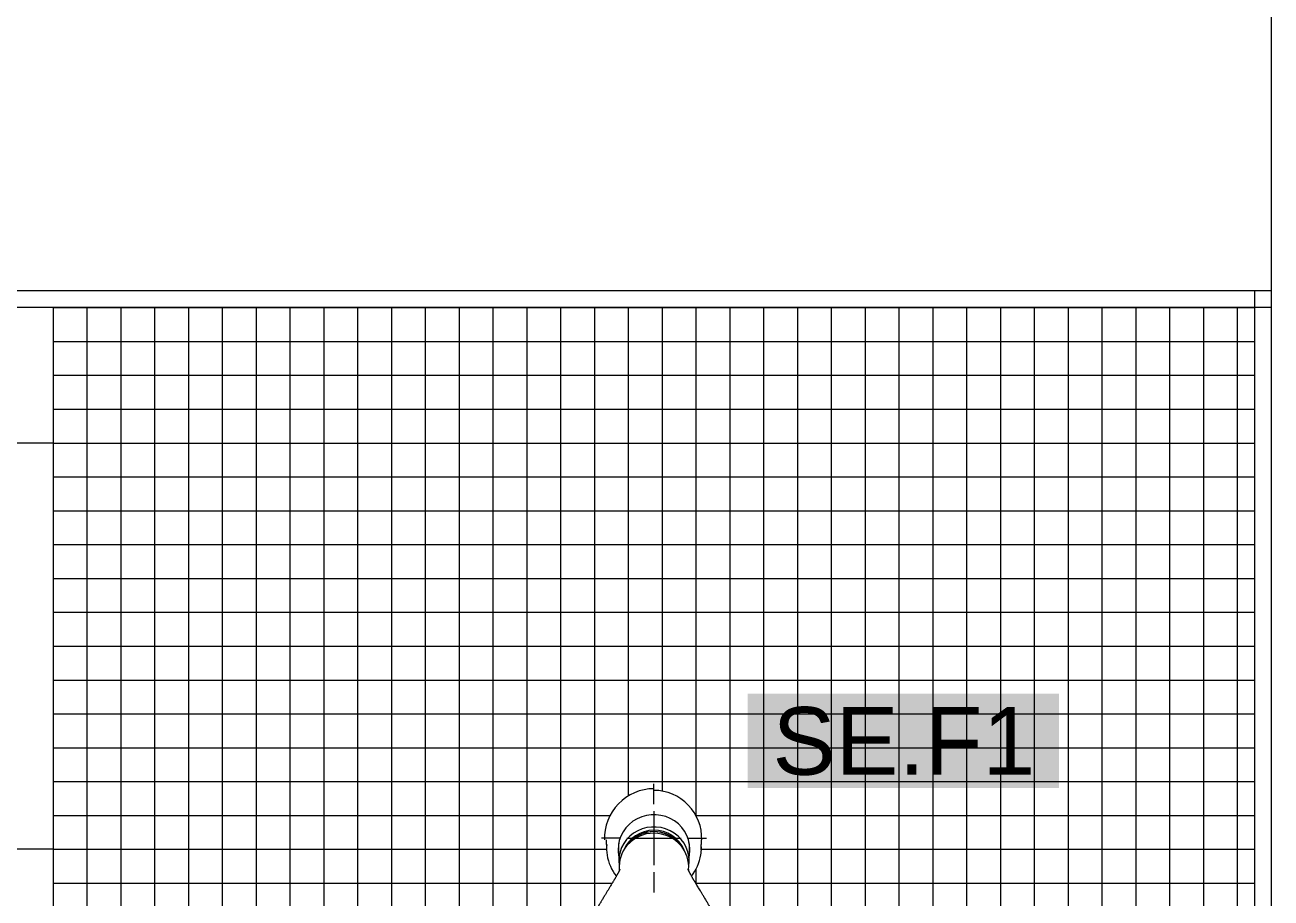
# Model space of a CAD drawing. Header units: millimetres. Extents: x -3207095 to 15275363, y 3702017 to 4798027.
# Drawn here: x 705480.1 to 705618.2, y 4470866.2 to 4470962.9 of the extents above; entities that cross this region are included whole.
import ezdxf
from ezdxf.enums import TextEntityAlignment as Align

# ---------------------------------------------------------------- set-up
doc = ezdxf.new("R2010")
doc.units = ezdxf.units.MM
doc.linetypes.add('DUZ', pattern=[500, 500])
doc.layers.get('0').update_dxf_attribs({"color": 1, "linetype": 'DUZ'})
for name, color, linetype in [('a_asmatavan', 200, 'Continuous'), ('a_duvar_alcipan', 2, 'Continuous'), ('a_seramik', 241, 'Continuous'), ('a_vitrifiye', 195, 'Continuous'), ('a_yazi', 105, 'Continuous')]:
    doc.layers.add(name, color=color, linetype=linetype)
doc.styles.add('KOD', font='arial.ttf')

# ---------------------------------------------------------------- blocks, each defined once
blk = doc.blocks.new('TEPEDUS')
for p, q in [((38604.47, -2109.25), (38604.47, -2094.23)), ((38604.47, -2114.25), (38604.47, -2154.25)), ((38579.47, -2134.25), (38565.69, -2134.25)), ((38569.21, -2135.53), (38569.46, -2142.83)), ((38584.47, -2134.25), (38624.47, -2134.25)), ((38602.97, -2129.42), (38602.97, -2129.41)), ((38605.97, -2129.42), (38605.97, -2129.41)), ((38629.47, -2134.25), (38643.24, -2134.25)), ((38639.47, -2142.83), (38639.72, -2135.53)), ((38578.16, -2142.88), (38578.46, -2151.88)), ((38630.47, -2151.88), (38630.77, -2142.88)), ((38604.47, -2159.25), (38604.47, -2174.27))]:
    blk.add_line(p, q)
for centre, radius, start, end in [((38604.33, -2156.61), 26.05, 89.70569, 139.66689), ((38604.47, -2153.37), 24, 39.42077, 140.80506), ((38604.59, -2156.62), 26.05, 40.34797, 90.28005), ((38603.9, -2155.65), 25.1, 140.7352, 183.83652), ((38605.04, -2155.65), 25.1, 356.16372, 39.28583), ((38604.04, -2140.97), 34.69, 189.50269, 217.95943), ((38604.9, -2140.98), 34.68, 322.05055, 350.79181)]:
    blk.add_arc(centre, radius, start, end)
for centre, major_axis, ratio, start_param, end_param in [((38604.47, -2134.25), (0, 36.52), 1, 0, 1.606939), ((38604.47, -2134.25), (0, 35.28), 1, 4.676246, 6.283185), ((38604.47, -2142.5), (26.5, 0), 0.965926, 0, 3.295146), ((38604.47, -2151.07), (26.02, 0), 0.965926, 0, 3.279301), ((38604.47, -2151.58), (24, 0), 0.965926, 0.387355, 2.767422), ((38604.47, -2151.58), (-23, 0), 0.965926, 3.855468, 5.581312), ((38604.47, -2141.73), (35.03, 0), 0.965926, 3.05973, 3.288254), ((38604.47, -2142.19), (26.5, 0), 0.965926, 3.147659, 3.291826), ((38604.47, -2142.05), (26.32, 0), 0.965926, 2.953763, 3.174168), ((38604.47, -2142.05), (26.32, 0), 0.965926, 0, 0.197718), ((38604.47, -2142.5), (26.5, 0), 0.965926, 6.129632, 6.283185), ((38604.47, -2142.19), (-26.5, 0), 0.965926, 2.991359, 3.135526), ((38604.47, -2142.05), (26.32, 0), 0.965926, 6.25061, 6.283185), ((38604.47, -2141.73), (35.03, 0), 0.965926, 6.141455, 6.283185), ((38604.47, -2141.73), (35.03, 0), 0.965926, 0, 0.081126), ((38604.47, -2151.07), (26.02, 0), 0.965926, 6.145923, 6.283185)]:
    blk.add_ellipse(centre, major_axis=major_axis, ratio=ratio, start_param=start_param, end_param=end_param)
for points, knots in [([(38579.31, -2157.04), (38579.31, -2157.04), (38579.3, -2157.06), (38579.26, -2157.17), (38579.19, -2157.36), (38579.07, -2157.64), (38578.93, -2157.98), (38578.77, -2158.32), (38578.63, -2158.61), (38578.49, -2158.89), (38578.34, -2159.2), (38578.15, -2159.57), (38577.92, -2160.01), (38577.65, -2160.52), (38577.35, -2161.09), (38577.01, -2161.69), (38576.65, -2162.34), (38576.27, -2163.01), (38575.9, -2163.65), (38575.57, -2164.21), (38575.3, -2164.68), (38575.04, -2165.13), (38574.75, -2165.61), (38574.4, -2166.2), (38573.8, -2167.21), (38572.97, -2168.58), (38571.93, -2170.3), (38570.85, -2172.06), (38569.91, -2173.6), (38569.16, -2174.84), (38568.61, -2175.75), (38568.04, -2176.69), (38567.39, -2177.76), (38566.7, -2178.91), (38566.06, -2179.98), (38565.53, -2180.87), (38565.03, -2181.73), (38564.44, -2182.74), (38563.69, -2184.03), (38563.01, -2185.21), (38562.45, -2186.2), (38562.03, -2186.94), (38561.59, -2187.72), (38561.08, -2188.65), (38560.46, -2189.78), (38559.82, -2190.97), (38559.43, -2191.7), (38559.25, -2192.05)], [0.3119821, 0.3119821, 0.3119821, 0.3119821, 0.3313144, 0.3515549, 0.3710015, 0.390461, 0.4115313, 0.426436, 0.4390611, 0.4489053, 0.4584427, 0.4700087, 0.483352, 0.4985946, 0.5143635, 0.530138, 0.5461989, 0.5622532, 0.5771995, 0.5896185, 0.599506, 0.6074576, 0.6169853, 0.6285071, 0.6420122, 0.67446, 0.7040448, 0.7320232, 0.7615171, 0.7756707, 0.7883158, 0.8015331, 0.8166394, 0.8338402, 0.8496294, 0.8604394, 0.8696945, 0.8834884, 0.9002874, 0.9195869, 0.928419, 0.9375861, 0.9470888, 0.9577533, 0.9715769, 0.9886459, 1, 1, 1, 1]), ([(38578.79, -2157.34), (38578.81, -2157.56), (38578.83, -2157.81), (38578.85, -2158.07), (38578.85, -2158.14)], [0, 0, 0, 0, 0.02504282, 0.0337325, 0.0337325, 0.0337325, 0.0337325]), ([(38649.68, -2192.05), (38649.5, -2191.7), (38649.11, -2190.97), (38648.47, -2189.78), (38647.85, -2188.65), (38647.34, -2187.72), (38646.9, -2186.94), (38646.48, -2186.2), (38645.94, -2185.24), (38645.29, -2184.11), (38644.57, -2182.87), (38644.03, -2181.95), (38643.62, -2181.26), (38643.3, -2180.71), (38642.91, -2180.06), (38642.36, -2179.13), (38641.7, -2178.02), (38641, -2176.86), (38640.38, -2175.85), (38639.8, -2174.89), (38639.1, -2173.74), (38638.3, -2172.43), (38637.43, -2171), (38636.6, -2169.64), (38635.77, -2168.26), (38635.09, -2167.13), (38634.59, -2166.29), (38634.27, -2165.77), (38634.01, -2165.33), (38633.79, -2164.95), (38633.58, -2164.59), (38633.33, -2164.16), (38633.01, -2163.62), (38632.65, -2162.98), (38632.27, -2162.33), (38631.9, -2161.66), (38631.54, -2161), (38631.2, -2160.38), (38630.91, -2159.82), (38630.68, -2159.37), (38630.49, -2159), (38630.33, -2158.67), (38630.18, -2158.35), (38630.02, -2158.01), (38629.88, -2157.69), (38629.77, -2157.44), (38629.7, -2157.25), (38629.65, -2157.11), (38629.62, -2157.05), (38629.62, -2157.04), (38629.62, -2157.04)], [0, 0, 0, 0, 0.0113424, 0.0284115, 0.042235, 0.0528996, 0.0624022, 0.0715694, 0.0804015, 0.0986128, 0.114668, 0.1280647, 0.1348381, 0.1419324, 0.1501111, 0.1611702, 0.1796812, 0.1960541, 0.2102854, 0.2235715, 0.2384721, 0.2622872, 0.2846406, 0.3074677, 0.3317937, 0.3579833, 0.3695694, 0.379729, 0.3884551, 0.3957421, 0.4026145, 0.4111804, 0.4235332, 0.4383159, 0.4540838, 0.469858, 0.4877831, 0.5057, 0.5223404, 0.5364358, 0.5479987, 0.5584003, 0.5719518, 0.5884637, 0.6066539, 0.6234583, 0.6400937, 0.6569337, 0.6747386, 0.6879203, 0.6879203, 0.6879203, 0.6879203]), ([(38630.08, -2158.14), (38630.09, -2158.07), (38630.11, -2157.81), (38630.13, -2157.56), (38630.14, -2157.34)], [0.96627698, 0.96627698, 0.96627698, 0.96627698, 0.97495878, 1, 1, 1, 1])]:
    blk.add_open_spline(points, degree=3, knots=knots)

msp = doc.modelspace()

# ---------------------------------------------------------------- hatches: boundary and pattern name
msp.add_hatch(color=255).paths.add_polyline_path([(705560.2, 4470878.4), (705594.7, 4470878.4), (705594.7, 4470888.87), (705560.2, 4470888.87)])

# ---------------------------------------------------------------- linework, layer by layer
at = {"layer": 'a_asmatavan'}
for p, q in [((705618.2, 4470933.49), (705155, 4470933.49)), ((705618.2, 4470931.62), (705155, 4470931.62))]:
    msp.add_line(p, q, dxfattribs=at)
at = {"layer": 'a_duvar_alcipan'}
msp.add_line((705618.2, 4471055.37), (705618.2, 4470546.12), dxfattribs=at)
at = {"layer": 'a_seramik'}
for p, q in [((705616.4, 4470556.62), (705616.4, 4470933.49)), ((705483.2, 4470931.62), (705483.2, 4470556.62)), ((705483.2, 4470916.62), (705464.6, 4470916.62)), ((705483.2, 4470871.62), (705418.55, 4470871.62))]:
    msp.add_line(p, q, dxfattribs=at)
at = {"layer": 'a_seramik', "color": 253}
for p, q in [((705483.2, 4470931.62), (705616.4, 4470931.62)), ((705486.95, 4470931.62), (705486.95, 4470556.62)), ((705490.7, 4470931.62), (705490.7, 4470556.62)), ((705494.45, 4470931.62), (705494.45, 4470556.62)), ((705498.2, 4470931.62), (705498.2, 4470556.62)), ((705501.95, 4470931.62), (705501.95, 4470556.62)), ((705505.7, 4470931.62), (705505.7, 4470556.62)), ((705509.45, 4470931.62), (705509.45, 4470556.62)), ((705513.2, 4470931.62), (705513.2, 4470556.62)), ((705516.95, 4470931.62), (705516.95, 4470556.62)), ((705520.7, 4470931.62), (705520.7, 4470556.62)), ((705524.45, 4470931.62), (705524.45, 4470556.62)), ((705528.2, 4470931.62), (705528.2, 4470556.62)), ((705531.95, 4470931.62), (705531.95, 4470556.62)), ((705535.7, 4470931.62), (705535.7, 4470556.62)), ((705539.45, 4470931.62), (705539.45, 4470699.68)), ((705543.2, 4470931.62), (705543.2, 4470864.52)), ((705546.95, 4470931.62), (705546.95, 4470877.53)), ((705550.7, 4470931.62), (705550.7, 4470878.07)), ((705554.45, 4470931.62), (705554.45, 4470875.38)), ((705558.2, 4470931.62), (705558.2, 4470816.87)), ((705561.95, 4470931.62), (705561.95, 4470816.87)), ((705565.7, 4470931.62), (705565.7, 4470556.62)), ((705569.45, 4470931.62), (705569.45, 4470556.62)), ((705573.2, 4470931.62), (705573.2, 4470556.62)), ((705576.95, 4470931.62), (705576.95, 4470556.62)), ((705580.7, 4470931.62), (705580.7, 4470556.62)), ((705584.45, 4470931.62), (705584.45, 4470556.62)), ((705588.2, 4470931.62), (705588.2, 4470556.62)), ((705591.95, 4470931.62), (705591.95, 4470556.62)), ((705595.7, 4470931.62), (705595.7, 4470556.62)), ((705599.45, 4470931.62), (705599.45, 4470556.62)), ((705603.2, 4470931.62), (705603.2, 4470556.62)), ((705606.95, 4470931.62), (705606.95, 4470556.62)), ((705610.7, 4470931.62), (705610.7, 4470556.62)), ((705614.45, 4470931.62), (705614.45, 4470556.62)), ((705483.2, 4470927.87), (705616.4, 4470927.87)), ((705483.2, 4470924.12), (705616.4, 4470924.12)), ((705483.2, 4470920.37), (705616.4, 4470920.37)), ((705483.2, 4470916.62), (705616.4, 4470916.62)), ((705483.2, 4470912.87), (705616.4, 4470912.87)), ((705483.2, 4470909.12), (705616.4, 4470909.12)), ((705483.2, 4470905.37), (705616.4, 4470905.37)), ((705483.2, 4470901.62), (705616.4, 4470901.62)), ((705483.2, 4470897.87), (705616.4, 4470897.87)), ((705483.2, 4470894.12), (705616.4, 4470894.12)), ((705483.2, 4470890.37), (705616.4, 4470890.37)), ((705483.2, 4470886.62), (705616.4, 4470886.62)), ((705483.2, 4470882.87), (705616.4, 4470882.87)), ((705483.2, 4470879.12), (705616.4, 4470879.12)), ((705483.2, 4470875.37), (705544.93, 4470875.37)), ((705554.45, 4470875.37), (705616.4, 4470875.37)), ((705483.2, 4470871.62), (705544.54, 4470871.62)), ((705555.05, 4470871.62), (705616.4, 4470871.62)), ((705554.45, 4470869.39), (705554.45, 4470867.87)), ((705483.2, 4470867.87), (705545.17, 4470867.87)), ((705554.42, 4470867.87), (705616.4, 4470867.87))]:
    msp.add_line(p, q, dxfattribs=at)

# ---------------------------------------------------------------- block references
at = {"layer": 'a_vitrifiye', "xscale": 0.15, "yscale": 0.15, "zscale": 0.15}
msp.add_blockref('TEPEDUS', (699759.13, 4471192.99), dxfattribs=at)

# ---------------------------------------------------------------- texts
at = {"layer": 'a_yazi', "style": 'KOD'}
msp.add_attdef('SE.F1', text='CG', height=7.5, dxfattribs=at).set_placement((705577.49, 4470883.63), align=Align.MIDDLE)

doc.saveas('drawing.dxf')
